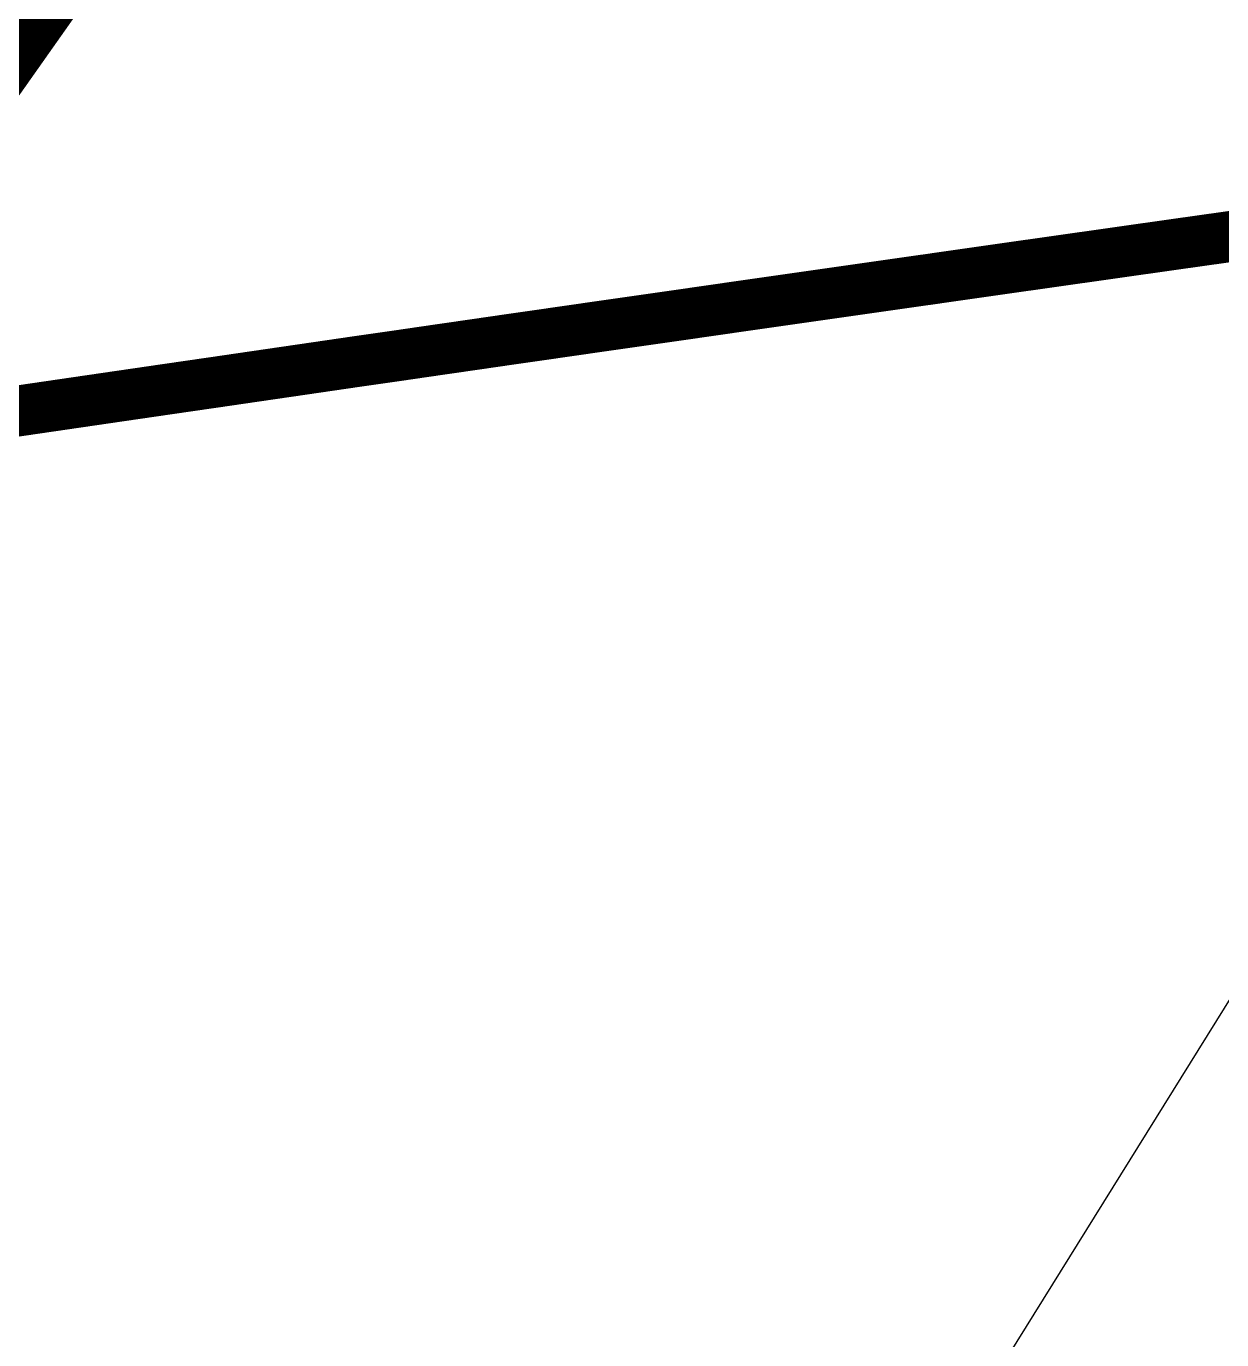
# Model space of a CAD drawing. Header units: inches. Extents: x -0.7 to 8.56, y -0.56 to 6.25.
# Drawn here: x 0.70301 to 0.71475, y 1.22099 to 1.23389 of the extents above; entities that cross this region are included whole.
import ezdxf

# ---------------------------------------------------------------- set-up
doc = ezdxf.new("R2010")
doc.units = ezdxf.units.IN
doc.header["$MEASUREMENT"] = 0
for name, color, linetype in [('Dimension', 6, 'Continuous'), ('Fabrication', 76, 'Continuous'), ('Top Layer', 1, 'Continuous')]:
    doc.layers.add(name, color=color, linetype=linetype)

msp = doc.modelspace()

# ---------------------------------------------------------------- linework, layer by layer
at = {"layer": 'Dimension'}
for points in [[(2.295669, 0.766417, 0.01, 0.01, 1), (0.524016, 0.766417, 0.01, 0.01, 1)], [(2.148045, 0.766414, 0.01, 0.01, 1), (0.671667, 0.766414, 0.01, 0.01, 1)]]:
    msp.add_lwpolyline(points, format="xyseb", close=True, dxfattribs=at)
at = {"layer": 'Fabrication'}
for points in [[(2.094234, 1.23357, 0.0005, 0.0005, -1.1671), (0.617129, 0.534922, 0.0005, 0.0005, 0)], [(2.094234, 1.23357, 0.0005, 0.0005, -1.1671), (0.617129, 0.534922, 0.0005, 0.0005, 0)], [(2.094234, 1.23357, 0.0005, 0.0005, -1.1671), (0.617129, 0.534922, 0.0005, 0.0005, 0)], [(2.094234, 1.23357, 0.0005, 0.0005, -1.1671), (0.617129, 0.534922, 0.0005, 0.0005, 0)], [(0.617139, 1.004447, 0.0005, 0.0005, -0.076993), (0.725323, 1.233285, 0.0005, 0.0005, 0)], [(0.617139, 1.004447, 0.0005, 0.0005, -0.076993), (0.725323, 1.233285, 0.0005, 0.0005, 0)], [(0.617139, 1.004447, 0.0005, 0.0005, -0.076993), (0.725323, 1.233285, 0.0005, 0.0005, 0)], [(0.617139, 1.004447, 0.0005, 0.0005, -0.076993), (0.725323, 1.233285, 0.0005, 0.0005, 0)], [(0.714268, 1.231743, 0.0005, 0.0005, 0), (0.715814, 1.231961, 0.0005, 0.0005, 0)], [(0.714268, 1.231743, 0.0005, 0.0005, 0), (0.715814, 1.231961, 0.0005, 0.0005, 0)], [(0.713311, 1.231607, 0.0005, 0.0005, 0), (0.714268, 1.231743, 0.0005, 0.0005, 0)], [(0.713311, 1.231607, 0.0005, 0.0005, 0), (0.714268, 1.231743, 0.0005, 0.0005, 0)], [(0.712508, 1.231493, 0.0005, 0.0005, 0), (0.713311, 1.231607, 0.0005, 0.0005, 0)], [(0.712508, 1.231493, 0.0005, 0.0005, 0), (0.713311, 1.231607, 0.0005, 0.0005, 0)], [(0.712122, 1.231438, 0.0005, 0.0005, 0), (0.712348, 1.23147, 0.0005, 0.0005, 0)], [(0.712122, 1.231438, 0.0005, 0.0005, 0), (0.712348, 1.23147, 0.0005, 0.0005, 0)], [(0.712348, 1.23147, 0.0005, 0.0005, 0), (0.712508, 1.231493, 0.0005, 0.0005, 0)], [(0.712348, 1.23147, 0.0005, 0.0005, 0), (0.712508, 1.231493, 0.0005, 0.0005, 0)], [(0.711207, 1.231307, 0.0005, 0.0005, 0), (0.711437, 1.23134, 0.0005, 0.0005, 0)], [(0.711207, 1.231307, 0.0005, 0.0005, 0), (0.711437, 1.23134, 0.0005, 0.0005, 0)], [(0.711437, 1.23134, 0.0005, 0.0005, 0), (0.711667, 1.231373, 0.0005, 0.0005, 0)], [(0.711437, 1.23134, 0.0005, 0.0005, 0), (0.711667, 1.231373, 0.0005, 0.0005, 0)], [(0.711667, 1.231373, 0.0005, 0.0005, 0), (0.711895, 1.231405, 0.0005, 0.0005, 0)], [(0.711667, 1.231373, 0.0005, 0.0005, 0), (0.711895, 1.231405, 0.0005, 0.0005, 0)], [(0.711895, 1.231405, 0.0005, 0.0005, 0), (0.712122, 1.231438, 0.0005, 0.0005, 0)], [(0.711895, 1.231405, 0.0005, 0.0005, 0), (0.712122, 1.231438, 0.0005, 0.0005, 0)], [(0.710444, 1.231198, 0.0005, 0.0005, 0), (0.710711, 1.231236, 0.0005, 0.0005, 0)], [(0.710444, 1.231198, 0.0005, 0.0005, 0), (0.710711, 1.231236, 0.0005, 0.0005, 0)], [(0.710711, 1.231236, 0.0005, 0.0005, 0), (0.710976, 1.231274, 0.0005, 0.0005, 0)], [(0.710711, 1.231236, 0.0005, 0.0005, 0), (0.710976, 1.231274, 0.0005, 0.0005, 0)], [(0.710976, 1.231274, 0.0005, 0.0005, 0), (0.711207, 1.231307, 0.0005, 0.0005, 0)], [(0.710976, 1.231274, 0.0005, 0.0005, 0), (0.711207, 1.231307, 0.0005, 0.0005, 0)], [(0.70933, 1.231038, 0.0005, 0.0005, 0), (0.709636, 1.231082, 0.0005, 0.0005, 0)], [(0.70933, 1.231038, 0.0005, 0.0005, 0), (0.709636, 1.231082, 0.0005, 0.0005, 0)], [(0.709636, 1.231082, 0.0005, 0.0005, 0), (0.709906, 1.231121, 0.0005, 0.0005, 0)], [(0.709636, 1.231082, 0.0005, 0.0005, 0), (0.709906, 1.231121, 0.0005, 0.0005, 0)], [(0.709906, 1.231121, 0.0005, 0.0005, 0), (0.710176, 1.23116, 0.0005, 0.0005, 0)], [(0.709906, 1.231121, 0.0005, 0.0005, 0), (0.710176, 1.23116, 0.0005, 0.0005, 0)], [(0.710176, 1.23116, 0.0005, 0.0005, 0), (0.710444, 1.231198, 0.0005, 0.0005, 0)], [(0.710176, 1.23116, 0.0005, 0.0005, 0), (0.710444, 1.231198, 0.0005, 0.0005, 0)], [(0.708402, 1.230905, 0.0005, 0.0005, 0), (0.708713, 1.23095, 0.0005, 0.0005, 0)], [(0.708402, 1.230905, 0.0005, 0.0005, 0), (0.708713, 1.23095, 0.0005, 0.0005, 0)], [(0.708713, 1.23095, 0.0005, 0.0005, 0), (0.709022, 1.230994, 0.0005, 0.0005, 0)], [(0.708713, 1.23095, 0.0005, 0.0005, 0), (0.709022, 1.230994, 0.0005, 0.0005, 0)], [(0.709022, 1.230994, 0.0005, 0.0005, 0), (0.70933, 1.231038, 0.0005, 0.0005, 0)], [(0.709022, 1.230994, 0.0005, 0.0005, 0), (0.70933, 1.231038, 0.0005, 0.0005, 0)], [(0.707707, 1.230805, 0.0005, 0.0005, 0), (0.708055, 1.230855, 0.0005, 0.0005, 0)], [(0.707707, 1.230805, 0.0005, 0.0005, 0), (0.708055, 1.230855, 0.0005, 0.0005, 0)], [(0.708055, 1.230855, 0.0005, 0.0005, 0), (0.708402, 1.230905, 0.0005, 0.0005, 0)], [(0.708055, 1.230855, 0.0005, 0.0005, 0), (0.708402, 1.230905, 0.0005, 0.0005, 0)], [(0.706613, 1.230646, 0.0005, 0.0005, 0), (0.707003, 1.230703, 0.0005, 0.0005, 0)], [(0.706613, 1.230646, 0.0005, 0.0005, 0), (0.707003, 1.230703, 0.0005, 0.0005, 0)], [(0.707003, 1.230703, 0.0005, 0.0005, 0), (0.707356, 1.230754, 0.0005, 0.0005, 0)], [(0.707003, 1.230703, 0.0005, 0.0005, 0), (0.707356, 1.230754, 0.0005, 0.0005, 0)], [(0.707356, 1.230754, 0.0005, 0.0005, 0), (0.707707, 1.230805, 0.0005, 0.0005, 0)], [(0.707356, 1.230754, 0.0005, 0.0005, 0), (0.707707, 1.230805, 0.0005, 0.0005, 0)], [(0.705791, 1.230527, 0.0005, 0.0005, 0), (0.706221, 1.23059, 0.0005, 0.0005, 0)], [(0.705791, 1.230527, 0.0005, 0.0005, 0), (0.706221, 1.23059, 0.0005, 0.0005, 0)], [(0.706221, 1.23059, 0.0005, 0.0005, 0), (0.706613, 1.230646, 0.0005, 0.0005, 0)], [(0.706221, 1.23059, 0.0005, 0.0005, 0), (0.706613, 1.230646, 0.0005, 0.0005, 0)], [(0.704887, 1.230395, 0.0005, 0.0005, 0), (0.705359, 1.230464, 0.0005, 0.0005, 0)], [(0.704887, 1.230395, 0.0005, 0.0005, 0), (0.705359, 1.230464, 0.0005, 0.0005, 0)], [(0.705359, 1.230464, 0.0005, 0.0005, 0), (0.705791, 1.230527, 0.0005, 0.0005, 0)], [(0.705359, 1.230464, 0.0005, 0.0005, 0), (0.705791, 1.230527, 0.0005, 0.0005, 0)], [(0.703863, 1.230246, 0.0005, 0.0005, 0), (0.704377, 1.230321, 0.0005, 0.0005, 0)], [(0.703863, 1.230246, 0.0005, 0.0005, 0), (0.704377, 1.230321, 0.0005, 0.0005, 0)], [(0.704377, 1.230321, 0.0005, 0.0005, 0), (0.704887, 1.230395, 0.0005, 0.0005, 0)], [(0.704377, 1.230321, 0.0005, 0.0005, 0), (0.704887, 1.230395, 0.0005, 0.0005, 0)], [(0.703309, 1.230165, 0.0005, 0.0005, 0), (0.703863, 1.230246, 0.0005, 0.0005, 0)], [(0.703309, 1.230165, 0.0005, 0.0005, 0), (0.703863, 1.230246, 0.0005, 0.0005, 0)], [(0.702714, 1.230078, 0.0005, 0.0005, 0), (0.703309, 1.230165, 0.0005, 0.0005, 0)], [(0.702714, 1.230078, 0.0005, 0.0005, 0), (0.703309, 1.230165, 0.0005, 0.0005, 0)], [(2.146108, 1.225917, 0.0005, 0.0005, -1.205705), (0.558167, 0.612204, 0.0005, 0.0005, 0)], [(2.146108, 1.225917, 0.0005, 0.0005, -1.205705), (0.558167, 0.612204, 0.0005, 0.0005, 0)]]:
    msp.add_lwpolyline(points, format="xyseb", dxfattribs=at)
for points in [[(0.714143, 1.231743, 0.00025, 0.00025, 1), (0.714393, 1.231743, 0.00025, 0.00025, 1)], [(0.714143, 1.231743, 0.00025, 0.00025, 1), (0.714393, 1.231743, 0.00025, 0.00025, 1)], [(0.714143, 1.231743, 0.00025, 0.00025, 1), (0.714393, 1.231743, 0.00025, 0.00025, 1)], [(0.714143, 1.231743, 0.00025, 0.00025, 1), (0.714393, 1.231743, 0.00025, 0.00025, 1)], [(0.713186, 1.231607, 0.00025, 0.00025, 1), (0.713436, 1.231607, 0.00025, 0.00025, 1)], [(0.713186, 1.231607, 0.00025, 0.00025, 1), (0.713436, 1.231607, 0.00025, 0.00025, 1)], [(0.713186, 1.231607, 0.00025, 0.00025, 1), (0.713436, 1.231607, 0.00025, 0.00025, 1)], [(0.713186, 1.231607, 0.00025, 0.00025, 1), (0.713436, 1.231607, 0.00025, 0.00025, 1)], [(0.712223, 1.23147, 0.00025, 0.00025, 1), (0.712473, 1.23147, 0.00025, 0.00025, 1)], [(0.712223, 1.23147, 0.00025, 0.00025, 1), (0.712473, 1.23147, 0.00025, 0.00025, 1)], [(0.712223, 1.23147, 0.00025, 0.00025, 1), (0.712473, 1.23147, 0.00025, 0.00025, 1)], [(0.712223, 1.23147, 0.00025, 0.00025, 1), (0.712473, 1.23147, 0.00025, 0.00025, 1)], [(0.712383, 1.231493, 0.00025, 0.00025, 1), (0.712633, 1.231493, 0.00025, 0.00025, 1)], [(0.712383, 1.231493, 0.00025, 0.00025, 1), (0.712633, 1.231493, 0.00025, 0.00025, 1)], [(0.712383, 1.231493, 0.00025, 0.00025, 1), (0.712633, 1.231493, 0.00025, 0.00025, 1)], [(0.712383, 1.231493, 0.00025, 0.00025, 1), (0.712633, 1.231493, 0.00025, 0.00025, 1)], [(0.711313, 1.23134, 0.00025, 0.00025, 1), (0.711562, 1.23134, 0.00025, 0.00025, 1)], [(0.711313, 1.23134, 0.00025, 0.00025, 1), (0.711562, 1.23134, 0.00025, 0.00025, 1)], [(0.711313, 1.23134, 0.00025, 0.00025, 1), (0.711562, 1.23134, 0.00025, 0.00025, 1)], [(0.711313, 1.23134, 0.00025, 0.00025, 1), (0.711562, 1.23134, 0.00025, 0.00025, 1)], [(0.711542, 1.231373, 0.00025, 0.00025, 1), (0.711792, 1.231373, 0.00025, 0.00025, 1)], [(0.711542, 1.231373, 0.00025, 0.00025, 1), (0.711792, 1.231373, 0.00025, 0.00025, 1)], [(0.711542, 1.231373, 0.00025, 0.00025, 1), (0.711792, 1.231373, 0.00025, 0.00025, 1)], [(0.711542, 1.231373, 0.00025, 0.00025, 1), (0.711792, 1.231373, 0.00025, 0.00025, 1)], [(0.71177, 1.231405, 0.00025, 0.00025, 1), (0.71202, 1.231405, 0.00025, 0.00025, 1)], [(0.71177, 1.231405, 0.00025, 0.00025, 1), (0.71202, 1.231405, 0.00025, 0.00025, 1)], [(0.71177, 1.231405, 0.00025, 0.00025, 1), (0.71202, 1.231405, 0.00025, 0.00025, 1)], [(0.71177, 1.231405, 0.00025, 0.00025, 1), (0.71202, 1.231405, 0.00025, 0.00025, 1)], [(0.711997, 1.231438, 0.00025, 0.00025, 1), (0.712247, 1.231438, 0.00025, 0.00025, 1)], [(0.711997, 1.231438, 0.00025, 0.00025, 1), (0.712247, 1.231438, 0.00025, 0.00025, 1)], [(0.711997, 1.231438, 0.00025, 0.00025, 1), (0.712247, 1.231438, 0.00025, 0.00025, 1)], [(0.711997, 1.231438, 0.00025, 0.00025, 1), (0.712247, 1.231438, 0.00025, 0.00025, 1)], [(0.710586, 1.231236, 0.00025, 0.00025, 1), (0.710836, 1.231236, 0.00025, 0.00025, 1)], [(0.710586, 1.231236, 0.00025, 0.00025, 1), (0.710836, 1.231236, 0.00025, 0.00025, 1)], [(0.710586, 1.231236, 0.00025, 0.00025, 1), (0.710836, 1.231236, 0.00025, 0.00025, 1)], [(0.710586, 1.231236, 0.00025, 0.00025, 1), (0.710836, 1.231236, 0.00025, 0.00025, 1)], [(0.710851, 1.231274, 0.00025, 0.00025, 1), (0.711101, 1.231274, 0.00025, 0.00025, 1)], [(0.710851, 1.231274, 0.00025, 0.00025, 1), (0.711101, 1.231274, 0.00025, 0.00025, 1)], [(0.710851, 1.231274, 0.00025, 0.00025, 1), (0.711101, 1.231274, 0.00025, 0.00025, 1)], [(0.710851, 1.231274, 0.00025, 0.00025, 1), (0.711101, 1.231274, 0.00025, 0.00025, 1)], [(0.711082, 1.231307, 0.00025, 0.00025, 1), (0.711332, 1.231307, 0.00025, 0.00025, 1)], [(0.711082, 1.231307, 0.00025, 0.00025, 1), (0.711332, 1.231307, 0.00025, 0.00025, 1)], [(0.711082, 1.231307, 0.00025, 0.00025, 1), (0.711332, 1.231307, 0.00025, 0.00025, 1)], [(0.711082, 1.231307, 0.00025, 0.00025, 1), (0.711332, 1.231307, 0.00025, 0.00025, 1)], [(0.709511, 1.231082, 0.00025, 0.00025, 1), (0.709761, 1.231082, 0.00025, 0.00025, 1)], [(0.709511, 1.231082, 0.00025, 0.00025, 1), (0.709761, 1.231082, 0.00025, 0.00025, 1)], [(0.709511, 1.231082, 0.00025, 0.00025, 1), (0.709761, 1.231082, 0.00025, 0.00025, 1)], [(0.709511, 1.231082, 0.00025, 0.00025, 1), (0.709761, 1.231082, 0.00025, 0.00025, 1)], [(0.709781, 1.231121, 0.00025, 0.00025, 1), (0.710032, 1.231121, 0.00025, 0.00025, 1)], [(0.709781, 1.231121, 0.00025, 0.00025, 1), (0.710032, 1.231121, 0.00025, 0.00025, 1)], [(0.709781, 1.231121, 0.00025, 0.00025, 1), (0.710032, 1.231121, 0.00025, 0.00025, 1)], [(0.709781, 1.231121, 0.00025, 0.00025, 1), (0.710032, 1.231121, 0.00025, 0.00025, 1)], [(0.710051, 1.23116, 0.00025, 0.00025, 1), (0.710301, 1.23116, 0.00025, 0.00025, 1)], [(0.710051, 1.23116, 0.00025, 0.00025, 1), (0.710301, 1.23116, 0.00025, 0.00025, 1)], [(0.710051, 1.23116, 0.00025, 0.00025, 1), (0.710301, 1.23116, 0.00025, 0.00025, 1)], [(0.710051, 1.23116, 0.00025, 0.00025, 1), (0.710301, 1.23116, 0.00025, 0.00025, 1)], [(0.710319, 1.231198, 0.00025, 0.00025, 1), (0.710569, 1.231198, 0.00025, 0.00025, 1)], [(0.710319, 1.231198, 0.00025, 0.00025, 1), (0.710569, 1.231198, 0.00025, 0.00025, 1)], [(0.710319, 1.231198, 0.00025, 0.00025, 1), (0.710569, 1.231198, 0.00025, 0.00025, 1)], [(0.710319, 1.231198, 0.00025, 0.00025, 1), (0.710569, 1.231198, 0.00025, 0.00025, 1)], [(0.708588, 1.23095, 0.00025, 0.00025, 1), (0.708838, 1.23095, 0.00025, 0.00025, 1)], [(0.708588, 1.23095, 0.00025, 0.00025, 1), (0.708838, 1.23095, 0.00025, 0.00025, 1)], [(0.708588, 1.23095, 0.00025, 0.00025, 1), (0.708838, 1.23095, 0.00025, 0.00025, 1)], [(0.708588, 1.23095, 0.00025, 0.00025, 1), (0.708838, 1.23095, 0.00025, 0.00025, 1)], [(0.708897, 1.230994, 0.00025, 0.00025, 1), (0.709147, 1.230994, 0.00025, 0.00025, 1)], [(0.708897, 1.230994, 0.00025, 0.00025, 1), (0.709147, 1.230994, 0.00025, 0.00025, 1)], [(0.708897, 1.230994, 0.00025, 0.00025, 1), (0.709147, 1.230994, 0.00025, 0.00025, 1)], [(0.708897, 1.230994, 0.00025, 0.00025, 1), (0.709147, 1.230994, 0.00025, 0.00025, 1)], [(0.709205, 1.231038, 0.00025, 0.00025, 1), (0.709455, 1.231038, 0.00025, 0.00025, 1)], [(0.709205, 1.231038, 0.00025, 0.00025, 1), (0.709455, 1.231038, 0.00025, 0.00025, 1)], [(0.709205, 1.231038, 0.00025, 0.00025, 1), (0.709455, 1.231038, 0.00025, 0.00025, 1)], [(0.709205, 1.231038, 0.00025, 0.00025, 1), (0.709455, 1.231038, 0.00025, 0.00025, 1)], [(0.70793, 1.230855, 0.00025, 0.00025, 1), (0.70818, 1.230855, 0.00025, 0.00025, 1)], [(0.70793, 1.230855, 0.00025, 0.00025, 1), (0.70818, 1.230855, 0.00025, 0.00025, 1)], [(0.70793, 1.230855, 0.00025, 0.00025, 1), (0.70818, 1.230855, 0.00025, 0.00025, 1)], [(0.70793, 1.230855, 0.00025, 0.00025, 1), (0.70818, 1.230855, 0.00025, 0.00025, 1)], [(0.708277, 1.230905, 0.00025, 0.00025, 1), (0.708527, 1.230905, 0.00025, 0.00025, 1)], [(0.708277, 1.230905, 0.00025, 0.00025, 1), (0.708527, 1.230905, 0.00025, 0.00025, 1)], [(0.708277, 1.230905, 0.00025, 0.00025, 1), (0.708527, 1.230905, 0.00025, 0.00025, 1)], [(0.708277, 1.230905, 0.00025, 0.00025, 1), (0.708527, 1.230905, 0.00025, 0.00025, 1)], [(0.706878, 1.230703, 0.00025, 0.00025, 1), (0.707128, 1.230703, 0.00025, 0.00025, 1)], [(0.706878, 1.230703, 0.00025, 0.00025, 1), (0.707128, 1.230703, 0.00025, 0.00025, 1)], [(0.706878, 1.230703, 0.00025, 0.00025, 1), (0.707128, 1.230703, 0.00025, 0.00025, 1)], [(0.706878, 1.230703, 0.00025, 0.00025, 1), (0.707128, 1.230703, 0.00025, 0.00025, 1)], [(0.707231, 1.230754, 0.00025, 0.00025, 1), (0.707481, 1.230754, 0.00025, 0.00025, 1)], [(0.707231, 1.230754, 0.00025, 0.00025, 1), (0.707481, 1.230754, 0.00025, 0.00025, 1)], [(0.707231, 1.230754, 0.00025, 0.00025, 1), (0.707481, 1.230754, 0.00025, 0.00025, 1)], [(0.707231, 1.230754, 0.00025, 0.00025, 1), (0.707481, 1.230754, 0.00025, 0.00025, 1)], [(0.707581, 1.230805, 0.00025, 0.00025, 1), (0.707831, 1.230805, 0.00025, 0.00025, 1)], [(0.707581, 1.230805, 0.00025, 0.00025, 1), (0.707831, 1.230805, 0.00025, 0.00025, 1)], [(0.707581, 1.230805, 0.00025, 0.00025, 1), (0.707831, 1.230805, 0.00025, 0.00025, 1)], [(0.707581, 1.230805, 0.00025, 0.00025, 1), (0.707831, 1.230805, 0.00025, 0.00025, 1)], [(0.706096, 1.23059, 0.00025, 0.00025, 1), (0.706346, 1.23059, 0.00025, 0.00025, 1)], [(0.706096, 1.23059, 0.00025, 0.00025, 1), (0.706346, 1.23059, 0.00025, 0.00025, 1)], [(0.706096, 1.23059, 0.00025, 0.00025, 1), (0.706346, 1.23059, 0.00025, 0.00025, 1)], [(0.706096, 1.23059, 0.00025, 0.00025, 1), (0.706346, 1.23059, 0.00025, 0.00025, 1)], [(0.706488, 1.230646, 0.00025, 0.00025, 1), (0.706738, 1.230646, 0.00025, 0.00025, 1)], [(0.706488, 1.230646, 0.00025, 0.00025, 1), (0.706738, 1.230646, 0.00025, 0.00025, 1)], [(0.706488, 1.230646, 0.00025, 0.00025, 1), (0.706738, 1.230646, 0.00025, 0.00025, 1)], [(0.706488, 1.230646, 0.00025, 0.00025, 1), (0.706738, 1.230646, 0.00025, 0.00025, 1)], [(0.705234, 1.230464, 0.00025, 0.00025, 1), (0.705484, 1.230464, 0.00025, 0.00025, 1)], [(0.705234, 1.230464, 0.00025, 0.00025, 1), (0.705484, 1.230464, 0.00025, 0.00025, 1)], [(0.705234, 1.230464, 0.00025, 0.00025, 1), (0.705484, 1.230464, 0.00025, 0.00025, 1)], [(0.705234, 1.230464, 0.00025, 0.00025, 1), (0.705484, 1.230464, 0.00025, 0.00025, 1)], [(0.705666, 1.230527, 0.00025, 0.00025, 1), (0.705916, 1.230527, 0.00025, 0.00025, 1)], [(0.705666, 1.230527, 0.00025, 0.00025, 1), (0.705916, 1.230527, 0.00025, 0.00025, 1)], [(0.705666, 1.230527, 0.00025, 0.00025, 1), (0.705916, 1.230527, 0.00025, 0.00025, 1)], [(0.705666, 1.230527, 0.00025, 0.00025, 1), (0.705916, 1.230527, 0.00025, 0.00025, 1)], [(0.704252, 1.230321, 0.00025, 0.00025, 1), (0.704502, 1.230321, 0.00025, 0.00025, 1)], [(0.704252, 1.230321, 0.00025, 0.00025, 1), (0.704502, 1.230321, 0.00025, 0.00025, 1)], [(0.704252, 1.230321, 0.00025, 0.00025, 1), (0.704502, 1.230321, 0.00025, 0.00025, 1)], [(0.704252, 1.230321, 0.00025, 0.00025, 1), (0.704502, 1.230321, 0.00025, 0.00025, 1)], [(0.704762, 1.230395, 0.00025, 0.00025, 1), (0.705012, 1.230395, 0.00025, 0.00025, 1)], [(0.704762, 1.230395, 0.00025, 0.00025, 1), (0.705012, 1.230395, 0.00025, 0.00025, 1)], [(0.704762, 1.230395, 0.00025, 0.00025, 1), (0.705012, 1.230395, 0.00025, 0.00025, 1)], [(0.704762, 1.230395, 0.00025, 0.00025, 1), (0.705012, 1.230395, 0.00025, 0.00025, 1)], [(0.703738, 1.230246, 0.00025, 0.00025, 1), (0.703988, 1.230246, 0.00025, 0.00025, 1)], [(0.703738, 1.230246, 0.00025, 0.00025, 1), (0.703988, 1.230246, 0.00025, 0.00025, 1)], [(0.703738, 1.230246, 0.00025, 0.00025, 1), (0.703988, 1.230246, 0.00025, 0.00025, 1)], [(0.703738, 1.230246, 0.00025, 0.00025, 1), (0.703988, 1.230246, 0.00025, 0.00025, 1)], [(0.703183, 1.230165, 0.00025, 0.00025, 1), (0.703434, 1.230165, 0.00025, 0.00025, 1)], [(0.703183, 1.230165, 0.00025, 0.00025, 1), (0.703434, 1.230165, 0.00025, 0.00025, 1)], [(0.703183, 1.230165, 0.00025, 0.00025, 1), (0.703434, 1.230165, 0.00025, 0.00025, 1)], [(0.703183, 1.230165, 0.00025, 0.00025, 1), (0.703434, 1.230165, 0.00025, 0.00025, 1)]]:
    msp.add_lwpolyline(points, format="xyseb", close=True, dxfattribs=at)
at = {"layer": 'Top Layer'}
msp.add_line((0.692844, 1.188976), (0.719114, 1.231221), dxfattribs=at)
msp.add_lwpolyline([(0.560812, 0.51712, 0.08, 0.08, -0.267603), (0.765842, 1.377872, 0.08, 0.08, 0)], format="xyseb", dxfattribs=at)

doc.saveas('drawing.dxf')
